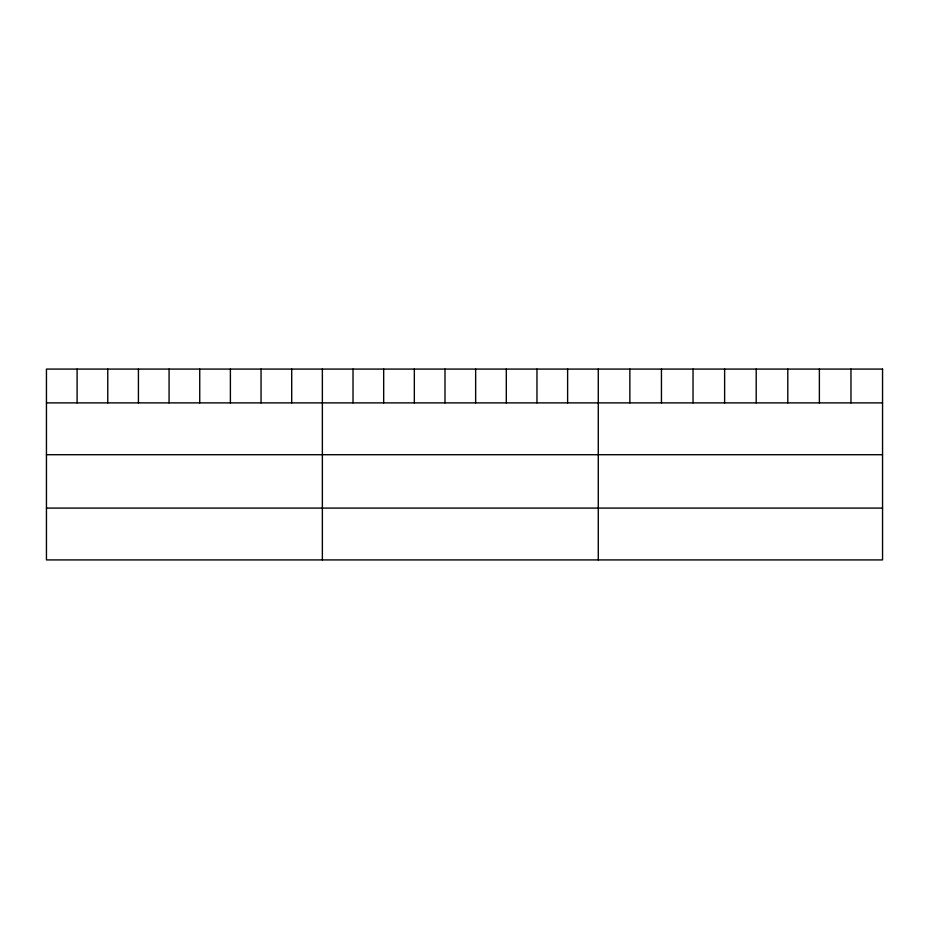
<?xml version="1.0" encoding="UTF-8"?>
<svg xmlns="http://www.w3.org/2000/svg" width="929" height="929" viewBox="0 0 929 929"><rect width="100%" height="100%" fill="white"/><g stroke="black" fill="none" stroke-linecap="round" stroke-linejoin="round"><path stroke-width="1.39" d="M46.45 402.884L882.55 402.884M46.45 454.711L882.55 454.711M46.45 508.093L882.55 508.093M850.964 369.08L850.964 402.884M819.378 369.08L819.378 402.884M787.792 369.08L787.792 402.884M756.206 369.08L756.206 402.884M724.62 369.08L724.62 402.884M693.034 369.08L693.034 402.884M661.448 369.08L661.448 402.884M629.862 369.08L629.862 402.884M598.276 369.08L598.276 559.92M567.619 369.08L567.619 402.884M536.962 369.08L536.962 402.884M506.305 369.08L506.305 402.884M475.648 369.08L475.648 402.884M444.991 369.08L444.991 402.884M414.334 369.08L414.334 402.884M383.677 369.08L383.677 402.884M353.02 369.08L353.02 402.884M322.363 369.08L322.363 559.92M291.706 369.08L291.706 402.884M261.049 369.08L261.049 402.884M230.392 369.08L230.392 402.884M199.735 369.08L199.735 402.884M169.078 369.08L169.078 402.884M138.421 369.08L138.421 402.884M107.764 369.08L107.764 402.884M77.107 369.08L77.107 402.884M882.55 369.08L46.45 369.08L46.45 559.92L882.55 559.92L882.55 369.08"/></g></svg>
